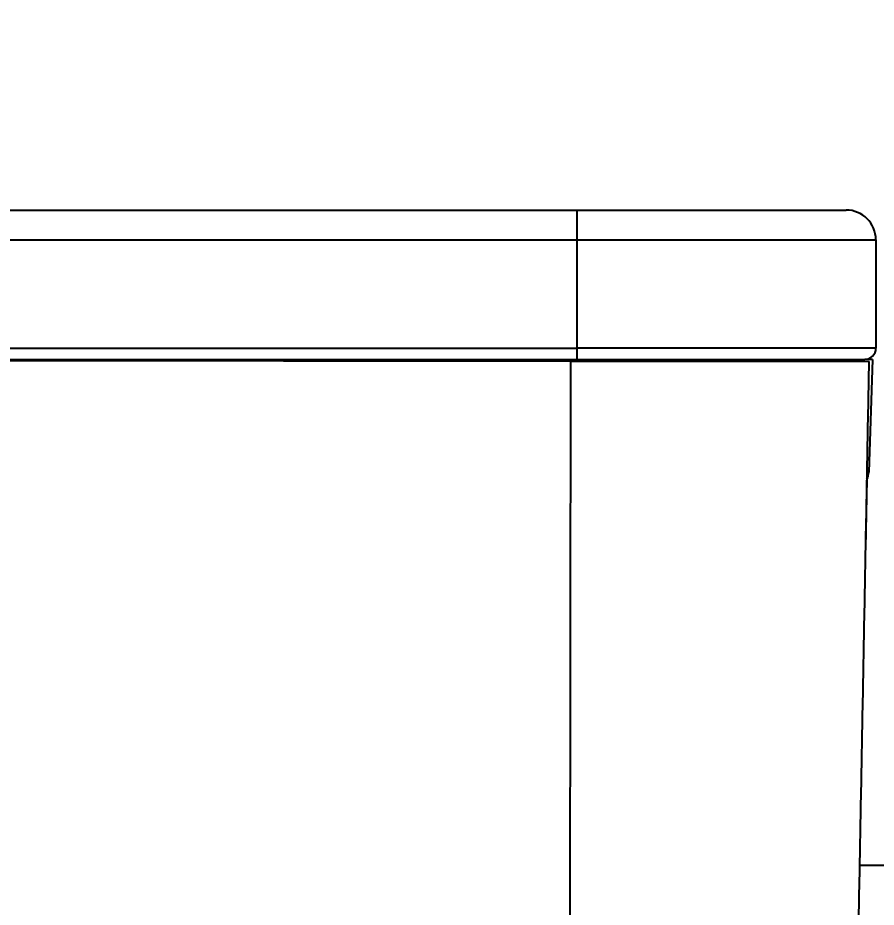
# Model space of a CAD drawing. Header units: millimetres. Extents: x 19741 to 22117, y -10160 to -6800.
# Drawn here: x 21643.16 to 21666.14, y -8803.24 to -8779.41 of the extents above; entities that cross this region are included whole.
import ezdxf

# ---------------------------------------------------------------- set-up
doc = ezdxf.new("R2010")
doc.units = ezdxf.units.MM
doc.styles.add('ARIAL', font='arial.ttf')
doc.dimstyles.get("Standard").update_dxf_attribs({"dimtxt": 15, "dimasz": 15, "dimexe": 0.18, "dimexo": 0.0625, "dimgap": 4, "dimtad": 0, "dimdec": 1, "dimdsep": 46, "dimtxsty": 'ARIAL', "dimcen": 0, "dimclrd": 5, "dimclre": 5, "dimclrt": 5, "dimadec": 0, "dimazin": 0, "dimtfac": 1, "dimtdec": 1, "dimtofl": 0, "dimtmove": 0, "dimatfit": 3, "dimfxl": 1, "dimtolj": 1, "dimtzin": 0, "dimarcsym": 0})

# ---------------------------------------------------------------- blocks, each defined once
blk = doc.blocks.new('*D125')
at = {"color": 5, "lineweight": -2, "transparency": 16777216}
for p, q in [((21702.253, -8779.476), (21702.253, -8906.67)), ((21551.093, -8797.165), (21551.093, -8906.67)), ((21551.093, -8906.49), (21528.434, -8906.49)), ((21687.253, -8906.49), (21566.093, -8906.49))]:
    blk.add_line(p, q, dxfattribs=at)
at = {"color": 5, "transparency": 16777216}
for points in [[(21566.093, -8903.99), (21566.093, -8908.99), (21551.093, -8906.49)], [(21687.253, -8903.99), (21687.253, -8908.99), (21702.253, -8906.49)]]:
    blk.add_solid(points, dxfattribs=at)
at = {"layer": 'Defpoints', "color": 0, "transparency": 16777216}
for p in [(21702.253, -8779.414), (21551.093, -8797.103), (21702.253, -8906.49)]:
    blk.add_point(p, dxfattribs=at)
at = {"color": 5, "transparency": 16777216, "insert": (21499.909, -8906.49), "char_height": 15, "attachment_point": 5, "style": 'ARIAL'}
blk.add_mtext('\\A1;151.2', dxfattribs=at)

msp = doc.modelspace()

# ---------------------------------------------------------------- linework, layer by layer
at = {"linetype": 'Continuous'}
for p, q in [((21572.432, -8784.563), (21658.132, -8784.563)), ((21658.132, -8784.563), (21665.332, -8784.563)), ((21658.132, -8785.363), (21658.132, -8784.563)), ((21572.432, -8785.363), (21658.132, -8785.363)), ((21658.132, -8785.363), (21666.132, -8785.363)), ((21658.132, -8788.263), (21658.132, -8785.363)), ((21666.132, -8785.363), (21666.132, -8788.263)), ((21622.797, -8788.263), (21658.132, -8788.263)), ((21666.132, -8788.263), (21658.132, -8788.263)), ((21658.132, -8788.563), (21658.132, -8788.263)), ((21622.797, -8788.563), (21658.132, -8788.563)), ((21622.797, -8788.571), (21657.952, -8788.609)), ((21657.952, -8788.609), (21657.933, -8806.547)), ((21657.952, -8788.609), (21665.952, -8788.617)), ((21658.132, -8788.563), (21665.832, -8788.563)), ((21658.132, -8788.609), (21658.132, -8788.563)), ((21662.932, -8788.614), (21662.932, -8788.563)), ((21665.543, -8788.617), (21665.545, -8788.563)), ((21666.044, -8788.563), (21665.832, -8788.563)), ((21666.044, -8788.563), (21665.939, -8791.58)), ((21665.859, -8793.617), (21665.894, -8791.772)), ((21667.637, -8802.119), (21665.702, -8802.117))]:
    msp.add_line(p, q, dxfattribs=at)
for centre, radius, start, end in [((21665.332, -8785.363), 0.8, 0, 90), ((21665.832, -8788.263), 0.3, 270, 0), ((21665.439, -8791.563), 0.5, 335.2726, 358)]:
    msp.add_arc(centre, radius, start, end, dxfattribs=at)
msp.add_ellipse((21665.439, -8791.563), major_axis=(0.5, -0.017), ratio=0.034878, start_param=5.874411, end_param=6.283186, dxfattribs=at)
msp.add_open_spline([(21665.545, -8810.573), (21665.952, -8788.617)], degree=1, dxfattribs=at)

# ---------------------------------------------------------------- dimensions: what is measured, and where the dimension line sits
dim = msp.add_linear_dim(base=(21702.253, -8906.49), p1=(21551.093, -8797.103), p2=(21702.253, -8779.414), text='151.2', dimstyle='Standard', override={"dimpost": '(<>)', "dimtfillclr": 7})
dim.commit()
dim.dimension.update_dxf_attribs({"geometry": '*D125', "text_midpoint": (21499.909, -8906.49), "dimtype": 160})

doc.saveas('drawing.dxf')
